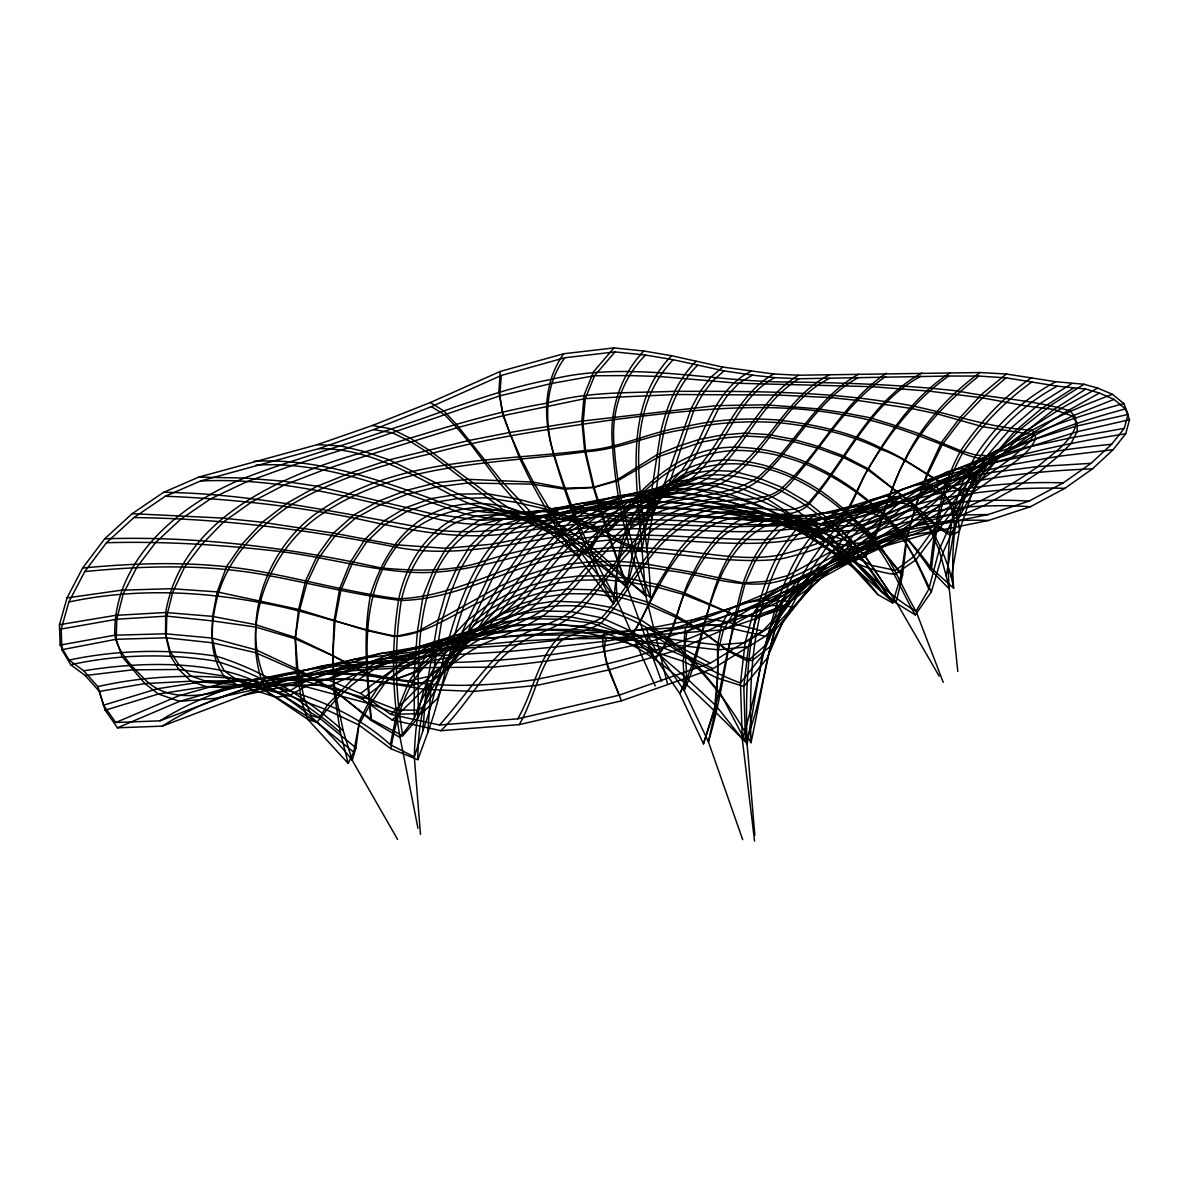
<?xml version="1.0" encoding="UTF-8"?>
<svg xmlns="http://www.w3.org/2000/svg" width="1189" height="1189" viewBox="0 0 1189 1189"><rect width="100%" height="100%" fill="white"/><g stroke="black" fill="none" stroke-linecap="round" stroke-linejoin="round"><path stroke-width="1.5" d="M417.978 828.287L400.069 737.507L414.262 718.706L414.337 671.978L417.369 631.641L423.076 596.031L433.42 570.348L446.068 548.352L461.481 531.78L479.286 520.306L499.202 514.183L539.405 510.928L558.399 507.733L649.774 490.225L678.102 481.411L698.642 478.186L720.876 479.39L744.671 485.439L769.669 495.768L795.396 509.293L822.892 530.457L852.052 559.38L881.733 591.557L896.179 602.035L939.206 676.155M99.386 691.448L144.88 683.586L190.968 681.193L249.17 685.622L289.254 695.639L326.321 709.67L358.81 724.948L390.839 748.713L417.815 759.682C417.889 715.704 427.817 665.751 468.139 640.93C494.267 622.679 523.502 607.847 555.887 606.048C644.601 599.776 712.3 670.537 751.002 742.694C748.996 680.524 751.507 615.694 780.162 559.068C793.851 532.999 815.565 514.986 845.929 513.633C881.688 507.049 914.742 490.269 948.554 477.413C1005.879 456.457 1065.493 443.244 1125.701 433.762L1129.55 419.672L1125.448 408.912L1113.989 399.4L1099.439 393.054L1085.765 389.056L1057.229 386.143L1006.087 377.834L978.844 376.081L948.703 376.036L798.874 378.756L774.529 377.626L752.399 375.13L724.056 370.894L673.197 359.717L645.508 355.05L614.981 351.914L564.82 357.74L501.297 375.471L431.369 406.638L373.614 429.586L318.786 448.669L200.48 481.01L165.375 496.229L133.926 517.572L106.475 542.734L84.746 571.582L68.858 602.006L61.204 629.026L61.858 649.714L70.731 664.74L85.266 675.53L99.386 691.448L105.167 710.219L117.443 727.802L162.269 726.152L264.508 687.287L293.965 678.488L381.283 659.182L446.945 647.842L522.134 640.916L563.214 638.85L606.078 638.448L723.521 629.754L756.174 618.548L785.112 604.993L811.819 586.385L901.247 508.52L935.282 484.83L948.554 477.413L959.449 474.025L994.584 459.296L1032.676 445.83L1077.13 431.726L1129.55 419.672M1124.244 428.367L1069.684 438.087L1022.808 448.149L946.548 472.092L933.306 479.479L898.825 503.452L807.926 581.926L781.649 600.43L752.964 613.821L721.857 624.448L605.825 632.429L562.902 632.964L521.332 635.075L445.682 642.149L380.168 653.578L292.405 672.944L262.932 681.698L159.935 720.831L115.719 722.511L103.562 705.181L97.84 686.603L83.75 670.804L69.096 660.058L60.163 645.092L59.45 624.715L115.244 615.397L165.702 612.498L212.519 616.392L255.472 624.611L295.273 637.467L332.742 655.54L366.911 674.401L393.158 680.108L414.337 671.978L449.724 639.147L467.247 620.569L486.658 605.721L507.718 594.084L530.339 585.612L553.925 579.028L578.835 575.996L604.592 575.848L631.017 578.909L657.562 584.542L683.957 592.746L735.188 615.367L755.892 615.917L775.808 608.471L811.715 574.213L855.114 547.148L880.083 536.923L907.252 529.804L936.531 525.062L988.059 514.555L1029.035 501.119L1063.278 482.868L1091.041 463.324L1111.656 444.24L1124.244 428.367L1128.064 414.396L1123.843 403.532L1112.473 394.332L1097.744 388.104L1084.041 384.255L1055.713 381.714L1006.37 374.015L979.974 372.529L798.547 375.234L773.742 373.985L722.689 367.074L671.473 355.704L643.814 351.008L614 347.916L563.69 353.757L500.197 371.458L498.934 391.924L502.471 412.107L509.472 432.514L520.202 456.621L533.311 482.11L565.043 534.753L580.574 551.993L617.314 600.95L655.243 685.994M417.815 759.682L427.772 732.513L430.834 690.2L436.006 655.451L441.609 621.713L450.259 593.683L459.92 569.843L472.063 549.719L486.598 535.288L502.769 524.646L520.767 518.746L559.529 512.756L635.208 498.444L665.558 491.25L685.726 488.709L707.202 489.734L729.987 494.49L754.019 503.11L778.572 514.332L804.894 531.394L859.721 572.444L888.971 598.572L915.307 614.936L931.344 591.884L943.055 552.365L958.245 519.117L976.243 485.811L998.091 458.241L1024.457 432.737L1053.915 409.477L1085.765 389.056M501.297 375.471L499.766 395.863L503.081 415.674L519.905 458.909L532.241 484.131L561.832 537.413L577.364 555.798L613.598 603.967C616.051 569.368 621.238 532.375 645.419 505.622C663.789 488.634 687.688 477.012 712.716 474.753C792.275 474.797 854.936 538.795 892.671 603.031L901.247 574.599L906.687 537.324L915.783 506.142L927.658 474.426L942.193 444.701L960.935 420.326L982.5 397.899L1006.087 377.834M420.49 834.41L414.292 756.888L422.823 730.953L426.123 689.858L437.82 621.059L446.157 591.75L456.962 567.584L469.521 546.643L484.577 531.334L501.357 519.994L519.905 513.707L539.405 510.928L560.138 513.797L581.064 520.559L600.831 528.555L621.461 541.827L641.986 549.779L645.85 596.15L667.401 683.571M1125.701 433.762L1113.112 449.695L1092.528 468.808L1064.839 488.352L1030.462 506.707L988.49 520.47L938.597 530.606L884.824 546.078L850.001 562.278L833.727 568.149L798.993 585.553L766.652 605.855L728.054 627.643L676.511 650.353L608.813 669.942L536.462 685.459L473.549 691.418L423.938 689.278L384.329 682.501L347.233 678.889L307.966 680.153L264.508 687.287L215.387 698.344L179.628 701.347L158.375 694.004L144.88 683.586L121.977 656.551L116.165 639.296L116.819 619.231L123.225 593.906L136.765 567.376L155.804 542.362L180.594 519.325L210.379 498.994L246.168 481.991L291.335 465.716L341.852 449.947L499.766 395.863L551.503 383.482L594.559 375.739L629.308 375.575L659.048 376.467L738.785 383.289L872.131 386.678L929.872 391.211L982.5 397.899L1026.137 405.969L1053.915 409.477L1072.329 416.001L1077.1 423.016L1077.13 431.726L1070.977 443.586L1058.106 456.353L1039.141 472.092L1014.336 488.709L984.135 505.518L948.985 520.812L868.698 551.324L782.228 592.954L767.113 603.001L756.174 618.548L748.49 646.638L743.809 686.439L745.488 741.773C699.771 697.349 654.946 645.404 590.888 628.535C551.845 622.1 511.107 622.025 473.549 635.803C442.249 645.701 410.487 654.277 379.915 666.316C354.798 679.439 333.723 699.712 316.987 722.377L307.758 719.36L265.712 690.854L223.829 675.932L178.84 669.481L132.529 669.853L85.266 675.53M59.45 624.715L67.03 597.904L82.621 568.06L104.706 538.795L132.157 513.663L163.636 492.32L198.741 477.116L317.3 444.656L340.544 445.89L365.231 451.775L389.234 459.846L458.553 494.104L479.806 502.605L500.718 509.754L543.403 517.304L560.138 513.797L577.051 507.584L614.163 496.839L645.345 492.231L659.211 488.129L690.482 473.727L711.29 470.458L733.613 471.305L757.556 477.606L782.407 487.594L808.431 502.947L835.689 524.75L865.518 556.72L896.179 602.035L902.555 575.075L906.954 537.8L915.515 506.276L926.885 473.831L941.435 442.397L960.192 417.458L981.832 394.154L1006.37 374.015M957.799 671.428L949.253 588.897L930.11 569.397C934.153 528.57 940.514 487.044 960.727 450.72C979.81 422.333 1003.353 397.067 1031.621 377.656M397.602 839.419L352.226 760.291L355.957 747.866L359.524 720.519L370.299 699.385L384.582 677.537L403.888 660.594L427.074 647.292L452.994 635.981L498.652 622.754L527.975 618.756L559.231 619.216L591.409 623.021L625.161 634.837L659.063 654.277L684.106 690.497L708.406 741.743L742.679 839.642M1057.229 386.143C1025.527 403.234 998.79 428.07 979.201 458.27C955.614 497.299 950.279 543.462 953.652 588.198L931.552 568.476C935.847 528.837 942.535 488.545 962.436 453.41C981.326 425.662 1004.779 401.302 1032.126 381.788M1055.713 381.714C1023.402 399.132 996.174 424.488 976.08 455.164C951.646 495.293 945.686 542.779 949.253 588.897L946.236 576.041L954.202 529.67L967.92 489.214L987.152 455.699L1011.245 427.891L1039.528 403.874L1071.884 383.527M953.652 588.198L951.349 577.155L959.345 531.022L972.706 491.295L990.511 459.147L1014.41 431.696L1041.906 408.258L1073.414 388.134M255.977 465.152C325.741 460.842 390.497 488.887 455.06 510.69C504.047 527.842 554.906 512.875 604.547 508.253C660.058 502.59 715.837 511.121 770.353 521.183C825.344 531.305 880.871 515.952 928.683 488.724C948.941 490.923 959.211 512.667 959.345 531.022L953.429 534.708L937.289 525.776L915.783 506.142L867.732 469.729L843.328 457.468L818.329 448.387L793.568 441.639L769.298 437.344L745.889 436.081L723.447 437.998L702.223 442.026L659.672 456.249L618.176 480.579L594.114 487.416L564.389 489.11L532.241 484.131L467.47 483.031L436.021 487.074L406.727 494.416L379.573 505.028L355.303 518.33L335.016 536.016L318.875 557.76L306.866 583.204L299.39 610.878L295.214 638.805L296.67 670.789L301.753 702.015L307.758 719.36L348.214 763.427L353.713 752.132L358.81 724.948L370.403 703.962L385.489 682.367L404.676 665.959L428.724 652.598L454.659 641.406L483.611 634.896L514.525 630.854L547.163 629.769L581.168 631.82L615.857 639.31L683.155 661.307L717.383 678.116L743.809 686.439L767.039 658.409L782.303 623.229L813.187 566.871L828.495 544.696L844.027 526.965L859.157 513.841L873.633 505.087L916.853 490.433L928.683 488.724L959.449 474.025L967.058 473.787C1015.807 443.512 1070.234 423.7 1125.448 408.912M798.547 375.234C760.603 397.973 744.998 443.081 711.29 470.458C681.267 491.652 642.045 490.254 610.611 508.624C570.839 529.075 546.613 567.911 517.26 599.925C497.418 622.873 465.746 630.274 445.176 652.85C419.762 681.252 415.437 720.356 414.292 756.888L390.319 744.7L397.364 710.041L409.239 680.955L425.528 657.145L447.317 642.759L488.189 622.59L503.69 613.42L528.139 605.127L554.431 601.173L582.432 602.377L611.146 607.46L641.094 620.078L669.229 638.671L695.268 662.808L720.668 693.826L747.138 744.477L754.852 835.273M751.002 742.694C762.892 687.346 770.145 630.616 791.547 577.795C803.155 552.142 819.578 525.999 845.929 513.633C867.331 508.089 891.319 494.119 912.736 507.435C932.533 525.954 944.007 551.473 951.349 577.155M390.839 748.713C397.527 710.175 411.305 665.855 449.427 647.856C473.549 634.198 502.457 626.648 520.351 604.131C548.887 572.177 572.489 533.638 611.815 513.514C647.633 492.826 695.728 496.913 724.413 463.695C749.635 435.828 766.028 399.014 798.874 378.756M318.786 448.669C369.824 448 414.322 476.001 458.151 498.503C481.738 511.329 509.561 509.055 533.385 521.599C567.777 538.379 596.952 563.423 627.242 586.4L635.535 554.475L644.349 527.009L655.184 505.072L668.456 486.167L693.737 410.473L702.417 394.451L712.553 380.956L724.056 370.894M943.219 682.308L916.065 611.28L928.877 589.06L939.147 549.913L953.741 516.68L971.74 482.912L994.494 454.421L1021.217 428.605L1051.403 404.944L1084.041 384.255M422.823 730.953C447.376 662.868 451.226 581.391 506.915 529.224C526.564 513.395 551.934 505.726 577.051 507.584C600.475 509.65 623.021 521.54 646.593 517.542L655.644 496.779L664.488 483.551L691.508 407.768L700.38 391.255L710.799 377.255L722.689 367.074M427.772 732.513C452.459 665.691 453.886 584.631 509.041 533.341C528.377 518.151 553.123 511.002 577.586 512.489C602.169 514.347 626.306 526.415 650.888 520.143C657.562 501.55 666.88 483.135 685.132 473.594C704.497 465.627 725.483 461.941 746.35 464.661C813.633 473.371 861.891 523.368 901.247 574.599M1099.439 393.054L1064.214 412.761L1031.413 433.866L1001.837 455.907C982.486 465.389 960.311 451.552 942.193 444.701C910.313 432.35 878.002 420.014 844.012 415.02C767.782 400.381 690.274 410.19 614.119 419.613C552.35 428.709 490.24 437.225 429.957 453.93C380.762 465.033 331.508 479.984 288.303 506.573C256.601 528.511 227.961 558.295 217.602 596.343C210.929 622.382 207.51 652.627 223.829 675.932L235.006 684.002L275.878 697.185L289.254 695.639L305.38 686.573L327.584 679.053L352.791 667.95L381.283 659.182L406.088 656.551L449.427 647.856L468.139 640.93L490.373 627.733L515.491 620.093L542.347 616.259L570.75 616.913L601.054 623.125L631.181 636.814L655.615 658.201L679.84 693.633L703.487 743.824L719.167 692.89L727.817 650.338L744.819 584.275L755 561.594L767.306 543.492L779.91 530.695L793.271 523.472L833.266 517.646L859.915 511.166L873.737 513.767L887.826 520.306L901.069 535.957L915.961 559.811L931.344 591.884M745.488 741.773C764.304 697.631 763.992 648.273 785.112 604.993C807.346 571.344 850.284 563.259 882.565 542.377C920.985 523.413 959.181 503.408 993.677 477.8C1007.737 465.493 1027.846 456.621 1035.574 438.875L1035.277 434.966L1072.329 416.001L1113.989 399.4M703.487 743.824L714.381 710.353L717.383 678.116L718.349 649.848L723.521 629.754L732.587 614.55L798.993 585.553L819.058 579.355L850.001 562.278M414.262 718.706C426.271 682.947 450.363 652.999 474.426 624.537C491.533 600.296 504.582 573.351 523.175 550.18C555.07 505.994 611.295 491.339 663.313 496.467C692.875 497.567 721.634 505.087 750.987 508C770.16 507.926 791.428 514.911 808.431 502.947C846.687 459.935 868.877 401.763 921.906 373.034M243.626 695.238L291.944 684.805L330.423 685.637L362.259 699.117L392.132 719.984L440.866 730.715L519.251 724.621C535.228 697.007 539.42 661.352 563.214 638.85C575.684 633.187 589.313 630.319 601.054 623.125C632.518 590.353 649.105 542.719 691.597 521.198C709.491 512.875 729.734 509.293 749.263 512.89C768.778 512.786 790.224 519.251 807.123 506.128C845.825 463.368 867.658 404.765 920.94 376.229M241.53 689.813L289.878 679.276L328.461 679.989L360.668 693.469L390.854 714.411L439.558 725.008L517.691 718.84C533.965 691.195 538.335 655.065 562.902 632.964C575.639 627.465 589.521 624.909 601.545 617.834C632.489 584.854 649.298 537.621 691.775 516.323C713.37 505.875 738.369 503.081 760.856 512.637C793.791 521.54 827.499 528.228 861.787 525.018C899.047 512.058 931.923 489.794 964.874 468.644C1013.786 438.265 1068.435 418.379 1123.843 403.532M61.858 649.714L116.165 639.296L166.207 637.809L212.088 642.759L255.338 652.598L296.67 670.789L333.886 690.556L371.31 719.375L402.803 735.813L418.156 717.829L430.834 690.2L461.689 647.381L478.721 627.42L514.213 569.947L526.415 553.836L539.568 539.42L553.375 527.143L568 517.691L583.353 510.646L598.899 505.206L619.588 502.769L640.99 501.282L663.328 501.743L686.41 503.631L733.821 511.285L809.887 529.387L836.209 530.918L862.218 530.398L887.826 520.306L912.736 507.435L967.058 473.787L973.509 477.027L976.124 479.806L976.243 485.811L972.706 491.295C938.284 489.496 912.929 459.875 880.975 449.472C849.778 433.703 815.193 426.806 780.712 422.823C749.263 420.534 717.547 422.095 686.766 429.199C652.285 433.539 620.509 449.501 585.701 451.746C497.24 464.037 401.035 461.718 323.661 512.845C267.421 549.006 238.484 628.684 265.712 690.854L316.987 722.377L353.713 752.132M563.69 353.757C542.645 383.289 543.061 421.292 554.044 454.54C569.59 505.518 590.502 554.847 617.314 600.95C613.777 566.098 619.974 528.778 643.234 501.416C659.078 482.808 686.648 483.358 701.688 463.428C726.048 434.089 739.008 393.396 773.742 373.985M564.82 357.74C543.596 386.47 544.651 423.329 554.163 456.16C569.234 507.168 587.782 557.329 613.598 603.967M643.814 351.008C619.514 376.482 608.917 411.914 612.588 446.678C615.813 497.953 627.361 548.248 645.85 596.15C613.479 567.673 584.245 533.965 543.403 517.304C514.822 510.244 483.908 505.266 456.011 517.72C424.815 533.579 405.91 565.384 398.761 598.795C391.434 644.839 391.88 691.597 400.069 737.507L370.983 720.371L334.763 690.274L297.815 669.422L256.23 649.907L212.266 638.107L165.539 633.782L114.813 635.194L60.163 645.092M645.508 355.05C621.431 379.395 610.284 413.876 614.356 447.748C617.894 499.291 632.102 549.08 650.353 597.19C613.42 573.425 584.379 538.32 542.645 522.134C514.451 515.209 483.893 510.036 456.368 522.372C426.361 537.696 408.273 568.357 401.317 600.49C394.287 645.434 394.852 691.017 402.803 735.813M439.558 725.008C466.578 694.971 488.337 659.196 521.332 635.075C537.666 626.796 556.11 622.739 570.854 611.592C606.345 583.056 625.667 537.309 667.163 515.223C685.295 505.815 705.761 502.174 725.974 500.762C745.117 498.28 766.92 501.595 782.407 487.594C820.455 452.608 842.481 402.64 886.385 373.183M671.473 355.704C621.981 407.441 637.423 485.32 641.986 549.779C649.239 510.571 654.322 471.245 660.816 431.815C666.866 405.925 676.898 380.272 696.159 361.263M440.866 730.715C472.33 699.86 492.558 653.103 534.976 635.149C552.484 628.431 569.278 620.227 582.982 607.074C613.019 573.559 637.482 530.725 681.669 514.005C718.557 499.291 767.366 515.253 793.97 478.825C823.709 444.017 847.222 402.848 885.716 376.467M673.197 359.717C612.38 423.938 650.264 519.712 650.353 597.19M697.705 365.186C673.464 389.204 663.967 423.329 659.672 456.249C658.052 488.62 651.26 519.771 646.489 551.681C615.724 545.751 591.528 523.636 560.153 518.612C533.742 514.332 505.89 516.635 480.43 524.854C412.315 561.431 418.662 651.958 418.156 717.829M614.981 351.914L594.559 375.739L585.3 398.583L583.056 423.849L585.701 451.746L594.114 487.416L607.995 532.375L627.242 586.4M614 347.916L593.653 371.592L584.141 394.971L581.852 421.114L584.631 450.557L593.281 487.356L607.356 533.014L661.53 681.267M819.058 579.355L765.478 636.308L728.054 627.643L706.831 624.478L694.644 625.741L647.247 634.926L648.243 642.729L654.218 657.74L655.615 658.201C670.641 639.801 675.53 616.244 684.032 594.589C692.934 576.145 702.521 557.775 716.417 542.526C733.345 522.997 760.856 516.308 785.245 523.963M517.691 718.84L619.008 695.223L710.323 663.18L762.669 631.047L817.096 573.559L847.802 556.705L882.119 540.742L936.531 525.062M390.854 714.411C419.509 687.138 446.44 656.491 482.169 638.24C502.174 629.62 523.086 622.679 541.53 610.878C579.979 583.948 601.708 538.736 643.011 515.075C677.641 491.756 723.254 500.614 757.556 477.606C794.534 446.44 815.268 398.478 858.428 374.282M392.132 719.984C421.174 693.306 447.48 661.991 483.254 643.992C503.17 635.268 524.067 628.282 542.347 616.259C581.035 589.343 602.392 543.596 643.948 519.95C678.369 497.21 723.536 505.191 757.185 481.441C793.836 449.769 814.822 401.466 858.176 377.626M978.844 376.081C949.431 399.682 922.01 426.613 904.918 460.693C887.618 491.949 881.852 528.406 862.337 558.236L848.366 562.293C823.724 549.556 802.798 527.678 774.901 522.714C756.412 514.48 735.456 515.149 716.922 522.892C672.008 545.35 655.615 596.581 631.181 636.814L622.962 640.098C571.106 631.939 517.839 634.584 465.806 640.901C418.617 649.343 373.584 665.127 330.423 685.637M948.703 376.036C914.311 400.203 889.104 434.059 867.732 469.729C854.044 492.172 847.623 523.977 819.86 533.371L804.894 531.394L789.645 526.103M979.974 372.529C948.748 395.506 921.624 424.562 904.859 459.801C888.51 490.864 882.892 526.445 865.518 556.72L852.052 559.38C830.234 545.662 809.902 529.268 786.315 518.672C764.468 514.525 742.635 510.185 720.564 507.406C674.579 501.342 627.926 498.488 581.867 505.652C531.721 514.956 479.256 519.103 431.042 498.637C374.267 478.097 315.575 458.092 254.253 461.228M362.259 699.117C388.461 678.993 415.377 658.736 446.945 647.842C469.893 638.85 494.208 632.934 515.491 620.093C556.838 593.92 578.419 546.004 620.48 520.351C654.886 496.675 700.41 500.019 734.193 475.481C770.011 447.272 787.638 399.162 829.491 378.399M950.293 372.692C914.044 396.115 889.58 432.231 868.223 468.838C855.025 490.284 850.492 522.595 822.892 530.457L807.911 527.381L792.142 521.495L766.028 508.922L740.806 499.543L692.949 488.917L670.73 488.189L649.774 490.225L630.111 494.49L612.112 501.535L575.075 524.2L561.342 535.54L535.867 563.898L498.726 614.906L484.785 630.289L447.867 657.695L404.676 665.959L352.791 667.95L323.542 671.354L293.653 679.053L257.106 685.057L227.173 687.792L206.054 686.633L158.375 694.004L105.167 710.219M360.668 693.469C386.93 673.227 414.084 653.237 445.682 642.149C468.525 633.276 492.677 627.435 513.901 614.787C554.995 588.481 577.393 541.307 619.231 515.58C653.682 491.503 699.429 495.308 733.613 471.305C770.041 443.883 787.579 395.922 829.327 374.981M581.064 520.559L567.643 529.729L552.588 528.659L525.776 514.896L507.272 507.064L487.639 493.792L429.288 450.334L410.383 438.265L391.434 428.917L372.41 425.499L317.3 444.656M371.31 719.375C366.39 661.515 358.454 596.566 396.115 547.193C415.704 521.02 447.807 509.145 479.553 507.287C510.646 518.954 546.227 528.763 577.586 512.489C610.923 500.391 647.098 500.539 679.722 486.227C724.235 462.491 730.105 401.748 774.529 377.626M519.251 724.621L621.297 700.871L713.058 668.634L774.96 630.259L811.819 586.385L829.179 570.348L858.012 552.32L999.845 454.941L1002.461 454.347L1035.277 434.966L982.56 426.688L937.125 413.861L911.651 408.526L857.908 400.47L830.962 397.616L778.23 395.045L676.363 394.51L585.3 398.583L503.081 415.674L456.903 427.772L366.197 455.803L323.408 470.027L284.334 484.978L251.414 502.159L223.889 521.659L201.803 544.428L184.592 567.049L172.777 592.107L166.787 616.125L166.207 637.809L170.458 655.956L178.84 669.481L190.968 681.193L206.054 686.633L249.17 685.622L268.313 683.601L305.38 686.573L370.403 703.962L398.36 714.217L421.619 713.474L437.448 698.597L449.056 668.025L461.689 647.381L471.676 622.798L492.573 578.255L504.136 559.127L517.111 543.477L531.007 530.264L546.033 520.351L562.129 513.514L578.998 509.1L596.165 507.465L645.419 505.622L659.509 500.049L674.312 486.048L685.132 473.594L694.019 458.597L718.632 408.377L728.054 394.689L738.785 383.289L752.399 375.13M750.898 371.34C712.241 390.587 704.958 437.686 681.877 470.413C670.433 482.273 660.237 497.641 643.234 501.416C627.242 501.446 611.235 501.193 595.273 502.457C548.575 502.278 509.487 535.749 489.006 575.595C478.81 598.959 465.939 621.059 457.007 644.973C439.558 664.592 441.193 695.372 418.052 710.205L397.364 710.041L370.299 699.385L305.692 681.297L267.986 678.072L226.296 682.308L205.638 681.223L157.201 688.803L103.562 705.181M1097.744 388.104L1061.851 408.005L1028.411 429.378L994.494 454.421L987.152 455.699L976.08 455.164L960.727 450.72L919.454 433.807L895.406 425.588L869.828 417.696L843.848 412.761L817.601 408.808L765.835 404.795L716.075 405.642L581.852 421.114L509.472 432.514L469.477 440.361L389.234 459.846L351.632 472.464L317.106 486.242L287.322 503.006L262.308 522.239L242.259 543.982L226.698 566.321L217.215 591.914L212.519 616.392L212.266 638.107L216.175 656.135L224.394 670.968L235.125 678.696L277.884 692.251L319.321 717.874L355.957 747.866M162.269 726.152C260.807 663.566 381.714 668.307 493.777 667.074C565.964 660.163 638.136 648.213 706.831 624.478C733.479 611.131 762.223 601.812 792.305 607.014M159.935 720.831C244.726 668.173 348.05 660.742 445.444 662.689C547.445 660.579 650.606 643.011 744.626 602.437C812.8 574.584 876.471 536.611 947.336 515.223C979.483 502.947 1009.922 486.628 1037.893 466.578C1051.477 454.332 1068.97 444.285 1075.644 426.331L1075.569 417.607L1070.263 410.978C1033.746 399.772 994.673 398.493 957.19 390.913C901.128 384.642 844.606 382.754 788.218 381.981C709.001 381.877 628.877 360.163 550.537 379.559C495.694 389.799 444.389 412.093 391.434 428.917C342.655 446.083 292.643 459.474 244.369 478.067C179.97 503.794 112.821 559.915 114.813 635.194C118.38 653.162 131.607 666.018 144.003 678.518C162.521 698.092 188.902 697.423 213.559 692.979C268.655 679.246 325.756 667.178 382.605 677.002C432.781 688.594 484.547 686.737 535.213 679.647C600.475 666.301 666.509 652.285 726.301 621.832C757.72 607.906 783.343 581.778 817.096 573.559M200.48 481.01C279.891 477.161 356.447 498.577 432.573 517.765C484.295 531.825 537.502 521.079 589.506 515.194C630.705 491.369 680.435 494.52 725.008 505.815C750.928 512.162 775.109 523.636 800.569 531.483C825.731 539.256 850.611 550.388 877.527 548.619C924.908 525.508 958.854 483.343 1002.461 454.347L976.124 479.806L915.961 559.811L894.841 574.406C860.078 570.036 829.773 549.615 800.569 531.483C767.098 512.875 730.908 499.41 692.905 493.94C646.667 487.921 603.447 507.941 566.752 534.114L549.987 532.91L505.607 511.523L429.957 453.93L411.275 442.055L392.593 432.87L373.614 429.586M372.41 425.499L430.344 402.521L500.197 371.458M117.443 727.802L179.628 701.347L227.173 687.792L268.313 683.601M115.719 722.511L178.053 696.085L226.296 682.308L255.903 679.528L292.984 673.464L322.412 665.766L351.662 662.451L403.888 660.594L445.176 652.85L481.426 625.994L495.114 611.101L532.776 560.703L559.142 531.334L573.276 519.652L588.079 510.363L603.388 503.244L634.376 493.301L655.838 492.023L678.339 492.915L701.659 495.486L725.974 500.762L750.987 508L802.441 526.519L853.761 542.972L877.943 544.205C914.044 527.738 938.076 494.966 970.194 472.791C1011.527 437.091 1061.628 413.222 1112.473 394.332M328.461 679.989L389.323 654.218L464.513 635.283L498.488 631.522L534.47 629.353L572.191 629.501L610.626 631.805L717.517 644.943L745.146 642.64L770.873 626.469L811.715 574.213L850.774 530.591L869.025 513.559L901.113 489.838L957.145 468.897L991.656 454.48L1030.833 440.51L1075.644 426.331L1128.064 414.396M847.802 556.705L831.215 562.531L779.999 587.173L764.586 597.413L692.488 619.945L649.566 628.164L602.689 635.416L507.852 645.538L425.543 650.502L354.902 659.122L289.878 679.276M884.824 546.078L868.698 551.324L849.035 559.96L799.216 587.678L767.113 603.001L694.644 625.741L686.677 632.652L683.155 661.307L684.269 683.363L679.84 693.633C709.03 639.132 705.449 556.378 767.574 524.869C790.031 518.523 815.832 518.211 836.209 530.918C857.626 550.239 873.454 574.525 888.971 598.572M665.558 491.25C633.351 498.191 605.825 521.005 590.71 549.942L577.364 555.798L549.987 532.91L533.385 521.599L500.331 483.73L470.339 443.735L456.903 427.772L445.028 415.05L431.369 406.638M882.119 540.742C839.583 552.186 804.581 580.262 764.586 597.413L752.964 613.821L745.146 642.64L740.465 682.932L742.263 738.83L754.569 841.084M291.944 684.805L355.823 664.829L426.182 656.387L508.446 651.542L554.817 646.965L605.008 641.287L652.033 633.975L676.511 650.353L713.058 668.634M61.204 629.026L116.819 619.231L166.787 616.125L212.608 620.926L255.59 627.034L295.214 638.805L332.801 655.719L367.698 673.658L395.996 679.172L418.023 671.384L454.213 640.395L471.676 622.798L490.715 608.694L511.225 597.681L533.356 589.566L556.378 583.204L580.663 580.173L605.825 579.801L631.953 582.625L657.814 587.321L684.032 594.589L736.199 615.56L759.712 616.467L780.252 609.912L816.04 577.988L853.687 534.991L871.611 518.404L903.105 495.159L971.993 473.683L1011.453 464.661L1058.106 456.353L1113.112 449.695M97.84 686.603C147.421 675.337 198.637 673.717 249.006 680.182C299.702 691.597 351.364 708.956 390.319 744.7M679.722 486.227L699.608 482.957L720.995 483.908L743.928 489.556L768.213 499.558L819.86 533.371L848.366 562.293L877.809 594.589L892.671 603.031M938.597 530.606L909.154 535.481L882.565 542.377L858.012 552.32L816.04 577.988L782.303 623.229L770.026 646.757L751.73 660.757L727.817 650.338L701.361 631.196L675.902 617.299L648.243 605.082L621.579 597.844L594.396 593.995L568.416 593.653L543.655 597.027L520.351 604.131L498.726 614.906L478.721 627.42L449.056 668.025L432.32 680.242L410.963 685.414L357.755 679.588L293.653 679.053M70.731 664.74C118.454 654.307 167.679 653.177 215.863 661.143C262.501 674.743 304.012 700.841 340.411 732.573L348.214 763.427M819.444 519.355C769.387 530.101 718.319 521.644 667.832 520.188C614.535 517.869 561.594 525.493 509.041 533.341C457.2 540.906 405.731 529.254 355.303 518.33C292.702 505.652 229.18 498.815 165.375 496.229M69.096 660.058C117.503 649.833 167.277 648.867 216.175 656.135C263.884 670.73 306.257 697.913 343.294 730.938L352.226 760.291C319.41 718.646 277.007 683.303 224.394 670.968C177.964 661.426 130.314 663.343 83.75 670.804M68.858 602.006C132.276 588.451 197.478 590.725 260.911 602.719C307.238 610.418 351.082 628.149 397.26 636.442C428.605 633.202 454.228 613.42 482.303 600.95C508.669 584.602 538.349 574.48 568.654 568.387C601.783 563.571 635.461 564.612 668.367 570.586C702.119 574.421 735.114 587.648 769.432 583.175C802.367 578.107 828.525 555.412 859.528 544.651C899.538 525.493 944.423 518.657 988.49 520.47M67.03 597.904L121.441 590.205L171.32 588.674L217.215 591.914L298.602 609.407L365.974 630.289L394.406 636.65L417.369 631.641L498.681 586.786L520.247 577.319L542.823 569.873L566.276 564.344L590.844 561.817L615.947 561.163L641.659 563.17L693.336 572.444L743.214 582.922L765.924 581.406L787.891 575.58L831.631 551.22L882.877 528.377L913.093 520.485L947.336 515.223L988.059 514.555M1111.656 444.24C1051.284 450.334 991.061 460.5 933.306 479.479C894.841 490.908 857.626 506.811 817.987 514.005C752.265 527.217 685.503 511.136 619.231 515.58C558.25 517.364 498.429 537.398 437.166 530.086C346.371 514.941 256.259 493.465 163.636 492.32M748.49 646.638L718.349 649.848L610.076 637.705L606.078 638.448C599.642 660.103 615.085 680.985 621.297 700.871M84.746 571.582C146.128 565.474 208.655 563.958 269.472 575.729C313.42 583.962 356.834 595.228 401.317 600.49C464.631 598.988 518.731 560.093 581.347 553.97C647.797 542.437 713.935 566.469 780.162 559.068C815 551.637 847.415 536.581 881.004 525.211C928.683 508.015 980.108 503.408 1030.462 506.707M82.621 568.06C144.226 562.1 206.99 560.822 267.941 573.024C311.577 581.48 354.604 593.148 398.761 598.795C462.194 596.402 516.011 556.437 578.969 550.462C611.963 546.301 645.419 546.702 678.429 550.641C711.319 553.702 744.522 560.955 777.532 555.426C812.399 547.624 844.74 532.077 878.359 520.455C926.335 502.769 978.235 497.998 1029.035 501.119M589.506 515.194C645.003 509.442 700.797 514.837 755.996 521.094C780.98 519.236 806.811 523.457 826.533 539.999C844.621 557.255 862.946 574.361 877.809 594.589M1092.528 468.808C1034.118 471.245 975.381 477.473 919.469 495.293C882.03 507.064 844.68 519.712 806.023 526.801C732.573 539.88 657.725 521.198 584.007 532.613C521.763 540.698 459.251 559.484 396.115 547.193C309.749 529.818 222.12 518.523 133.926 517.572M1091.041 463.324L1037.893 466.578L992.116 472.36L952.315 480.297L829.937 516.502L803.957 522.075L778.632 525.82L728.248 526.816L653.519 524.096L605.335 525.568L559.142 531.334L492.38 544.146L446.068 548.352L394.302 544.651L333.455 533.118L262.308 522.239L222.001 518.047L132.157 513.663M1063.278 482.868C1007.782 480.98 952.181 488.159 898.825 503.452C855.129 517.75 811.849 535.095 765.716 539.553C699.994 540.252 633.856 528.57 568.491 540.549C538.528 546.821 508.387 552.677 479.375 562.65C447.302 572.147 413.757 570.839 380.837 567.941C290.235 547.728 197.686 535.808 104.706 538.795M1064.839 488.352C1009.654 486.569 954.336 493.346 901.247 508.52C865.429 519.831 830.115 533.549 792.974 539.925C726.999 550.373 660.133 533.044 593.861 541.694C531.617 546.435 473.371 576.293 410.264 572.206C367.238 569.397 325.518 557.478 282.863 551.83C224.349 544.934 165.405 541.084 106.475 542.734M198.741 477.116L244.369 478.067L282.714 481.114L317.106 486.242L431.711 513.663L479.286 520.306L523.011 518.434L588.079 510.363L633.663 507.658L681.401 508.862L756.204 515.669L806.781 515.387L832.434 512.087L858.592 505.801L914.846 485.171L926.484 483.7L957.145 468.897L964.874 468.644L970.194 472.791L972.186 476.195L971.74 482.912L967.92 489.214L959.255 489.942C931.017 480.43 908.946 458.954 881.227 448.208C849.882 431.562 814.718 424.696 779.835 420.178C747.822 417.488 715.496 419.36 684.225 426.94C650.145 431.562 619.127 448.625 584.631 450.557C496.021 461.51 399.445 457.275 322.219 509.323C266.202 545.216 237.443 625.711 268.209 686.454L277.884 692.251L290.413 690.541L305.692 681.297L327.138 673.643L351.662 662.451L380.168 653.578L404.825 651.067L447.317 642.759L465.464 636.085L488.189 622.59L513.901 614.787L541.53 610.878L570.854 611.592L601.545 617.834L633.618 632.251L659.063 654.277C677.73 630.452 677.893 598.126 693.336 572.444C704.126 550.745 719.092 529.402 741.832 519.147C767.856 510.363 795.055 521.391 821.718 518.538C859.216 516.279 893.712 501.015 926.484 483.7C947.395 487.029 955.005 511.151 954.202 529.67L949.03 534.604L935.461 526.222L915.515 506.276L868.223 468.838L843.343 455.773L818.344 446.455L793.241 439.261L768.451 434.594L744.418 433.123L721.366 435.1L699.102 439.454L677.685 446.499L656.655 454.926L616.065 480.519L593.281 487.356L565.057 488.189L533.311 482.11L468.065 479.33L436.155 482.808L406.177 490.448L378.563 501.193L353.95 514.867L333.455 533.118L317.329 555.426L305.588 580.856L298.602 609.407L295.273 637.467L297.815 669.422L304.503 699.563L311.221 715.6L319.321 717.874L327.451 704.943L357.19 674.445L378.845 660.891L404.825 651.067L452.994 635.981L482.244 629.367L513.618 625.206L546.895 624.047L581.495 626.127L625.161 634.837L633.618 632.251L641.094 620.078L657.562 584.542L678.429 550.641L690.319 536.7L703.115 525.657L716.685 517.765L730.953 513.262L745.548 511.032L760.856 512.637L792.142 521.495L819.176 537.785L871.552 565.399L895.436 570.334L913.821 556.615L972.186 476.195L998.359 451.716L999.206 449.828L996.991 450.141L969.139 468.704L855.114 547.148L796.021 582.536L781.649 600.43L770.873 626.469L762.149 655.689L747.138 744.477C744.819 680.435 747.777 613.628 777.532 555.426C787.623 538.795 799.498 521.912 817.987 514.005C872.236 501.907 894.708 576.353 916.065 611.28C882.193 591.617 857.076 560.985 828.153 535.169C811.299 522.194 788.352 510.913 767.098 519.519C705.003 551.889 710.413 634.733 684.106 690.497C690.794 669.957 680.569 648.124 685.904 626.9L692.488 619.945L705.062 618.562L726.301 621.832L762.669 631.047M790.12 601.277L764.527 600.133L744.626 602.437L730.254 608.887L721.857 624.448L717.517 644.943L717.71 673.613L716.268 706.028L708.406 741.743C724.22 689.724 728.292 635.164 743.214 582.922C750.586 561.476 761.748 541.248 778.632 525.82C829.402 489.675 867.271 560.168 891.037 594.5M833.266 517.646C877.794 524.423 895.599 581.495 915.307 614.936M710.323 663.18L674.98 644.512L649.566 628.164L646.846 628.936L648.763 636.947L657.131 652.761L687.212 678.785L716.268 706.028L742.263 738.83C767.009 664.131 767.291 572.622 829.937 516.502C845.914 503.066 869.025 503.378 885.582 515.565C905.602 536.328 917.076 563.185 928.877 589.06M430.344 402.521L444.062 411.097L456.19 424.116L501.282 480.728L535.912 517.735L552.588 528.659L580.574 551.993L591.364 546.123C610.284 501.996 660.326 476.952 707.247 484.889C743.452 491.161 778.186 505.786 807.911 527.381C833.028 548.337 863.749 563.214 881.733 591.557M902.555 575.075C872.072 537.235 840.237 496.556 794.609 476.507C772.181 465.939 747.822 459.682 722.927 459.965C693.336 461.733 663.834 475.659 650.755 503.571C636.665 529.551 630.452 558.681 626.841 587.767C577.304 538.558 505.548 479.33 431.711 513.663C399.4 529.031 380.97 561.669 370.582 594.545C362.526 636.145 367.044 678.577 370.983 720.371M931.552 568.476C885.567 505.905 816.724 449.977 735.367 450.423C706.786 451.701 679.172 462.283 657.101 480.519C637.467 494.609 625.265 515.818 607.995 532.375L576.442 522.997L545.84 509.085L516.204 502.367L486.405 497.805L458.151 498.503L431.354 502.888L406.727 511.552L384.998 524.453L366.658 541.872L352.063 564.002L340.812 590.443L335.045 621.044L332.801 655.719L333.886 690.556L340.411 732.573M930.11 569.397C886.162 504.21 815.817 447.614 733.836 447.213C677.834 447.153 636.932 490.388 607.356 533.014L578.255 522.253L547.891 507.004L518.018 499.127L487.639 493.792L458.553 494.104L431.042 498.637L405.85 507.599L383.661 521.079L365.053 539.256L350.428 562.055L339.727 588.436L334.094 620.524L332.742 655.54L334.763 690.274L343.294 730.938M619.008 695.223L607.311 664.161L602.942 645.776L602.689 635.416L605.825 632.429C621.936 630.928 636.888 642.149 652.612 644.572C683.809 653.029 710.249 672.112 740.465 682.932L762.149 655.689L777.071 620.747L809.144 563.66L825.344 540.668L841.396 522.357L856.987 508.758L871.76 499.752L885.731 496.274L898.557 497.359L910.165 502.754L921.193 515.015L931.165 532.048L939.147 549.913L946.236 576.041M165.702 612.498L165.539 633.782L170.22 651.423L178.603 664.532L190.953 675.932L205.638 681.223L249.006 680.182L267.986 678.072L292.984 673.464L357.19 674.445L409.239 680.955L428.887 676.407L444.805 664.829L474.426 624.537L495.114 611.101L517.26 599.925L541.218 592.583L566.722 589.179L593.445 589.774L620.851 593.935L648.689 602.481L676.586 615.917L702 630.898L727.921 651.052L747.747 661.158L764.705 645.865L777.071 620.747L791.725 600.668L807.926 581.926L825.954 565.31L913.093 520.485L943.308 504.21L969.823 487.966L1009.937 459.177L1022.808 448.149L1030.833 440.51L1033.717 433.569L1032.661 430.121C982.203 428.248 935.475 407.114 885.493 401.614C815.639 390.869 744.804 391.27 674.326 391.33C631.448 393.098 587.797 391.003 546.197 403.309C484.413 413.609 425.127 434.074 365.231 451.775C282.506 474.842 181.932 517.438 165.702 612.498"/></g></svg>
